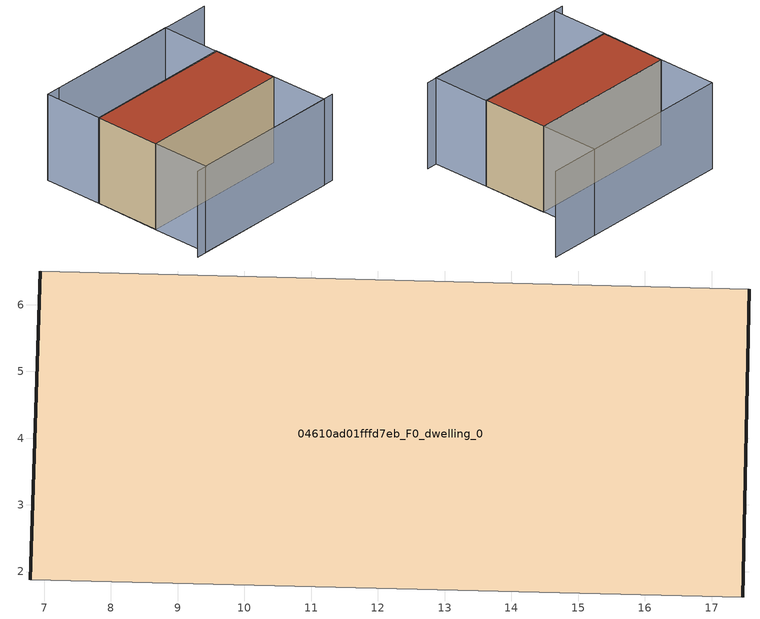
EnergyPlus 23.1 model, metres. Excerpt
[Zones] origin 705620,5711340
04610ad01fffd7eb_F0_dwelling_0
 floor ground (EU_floor_Construction): 17.47,1.62 17.56,6.23 6.94,6.5 6.79,1.88 z0
 wall outside (EU_wall_Construction): 17.56,6.23 17.47,1.62 / 6.79,1.88 6.94,6.5 z0:6
 wall adiabatic (EU_wall_Construction): 6.94,6.5 17.56,6.23 / 17.47,1.62 6.79,1.88 z0:6
 roof outside (EU_roof_Construction): 17.56,6.23 17.47,1.62 6.79,1.88 6.94,6.5 z6
shading: 5.92,-2.15 18.15,-2.43 / 21.17,10.26 8.1,10.62 / 17.39,-2.42 6.68,-2.17 / 6.68,-2.17 6.77,1.88 / 6.77,1.88 17.48,1.63 / 17.48,1.63 17.39,-2.42 / 17.56,6.23 6.94,6.5 / 6.94,6.5 7.04,10.65 / 7.04,10.65 17.67,10.38 / 17.67,10.38 17.56,6.23 z0:6
[Building]
EU S2 Campaign: North Axis=0; Terrain=City; Solar Distribution=FullExterior
[Site:Location]
London: Latitude=51.5; Longitude=-0.5; Time Zone=0; Elevation=25
[SizingPeriod:WeatherFileDays]
AnnualSizingPeriod: Begin Month=1; Begin Day of Month=1; End Month=12; End Day of Month=31; Day of Week for Start Day=Monday; Use Weather File Daylight Saving Period=No; Use Weather File Rain and Snow Indicators=No
[MATERIAL]
EU_InternalMass_Material: Roughness=MediumRough; Thickness=0.1; Conductivity=1; Density=1800; Specific Heat=900; Thermal Absorptance=0.9; Solar Absorptance=0.7; Visible Absorptance=0.7
[MATERIAL:NOMASS] Roughness=MediumRough; Thermal Absorptance=0.9; Solar Absorptance=0.7; Visible Absorptance=0.7
Name | Thermal Resistance
EU_wall_NoMass | 0.724719
EU_roof_NoMass | 2.98947
EU_floor_NoMass | 2.39157
[CONSTRUCTION]
EU_wall_Construction: EU_wall_NoMass
EU_roof_Construction: EU_roof_NoMass
EU_floor_Construction: EU_floor_NoMass
EU_InternalMass_Construction: EU_InternalMass_Material
[ZONE]
04610ad01fffd7eb_F0_dwelling_0: Type=1; Multiplier=1; Ceiling Height=autocalculate; Volume=295.427; Floor Area=autocalculate; Part of Total Floor Area=Yes
[INTERNALMASS]
04610ad01fffd7eb_F0_dwelling_0_EU_InternalMass: Construction=EU_InternalMass_Construction; Zone or ZoneList=04610ad01fffd7eb_F0_dwelling_0; Surface Area=49.238
[OTHEREQUIPMENT]
EU_Step8_InternalGain_04610ad01fffd7eb_F0_dwelling_0_f000: Fuel Type=Electricity; Zone or ZoneList or Space or SpaceList=04610ad01fffd7eb_F0_dwelling_0; Schedule=EU_Step8_GainSchedule_04610ad01fffd7eb_F0_dwelling_0_f000; Design Level Calculation Method=Watts/Area; Power per Zone Floor Area=1; Fraction Latent=0; Fraction Radiant=0; Fraction Lost=0; Carbon Dioxide Generation Rate=0; EndUse Subcategory=EU_Step8_InternalGains
[ZONEVENTILATION:DESIGNFLOWRATE]
EU_ConstantAir_04610ad01fffd7eb_F0_dwelling_0: Zone or ZoneList or Space or SpaceList=04610ad01fffd7eb_F0_dwelling_0; Schedule=EU_AlwaysOn; Design Flow Rate Calculation Method=AirChanges/Hour; Air Changes per Hour=0.418135; Ventilation Type=Natural; Fan Pressure Rise=0; Fan Total Efficiency=1; Constant Term Coefficient=1; Temperature Term Coefficient=0; Velocity Term Coefficient=0; Velocity Squared Term Coefficient=0; Minimum Indoor Temperature=-100; Maximum Indoor Temperature=100; Delta Temperature=-100; Minimum Outdoor Temperature=-100; Maximum Outdoor Temperature=100; Maximum Wind Speed=40
[HVACTEMPLATE:THERMOSTAT]
EU_HeatOnly_04610ad01fffd7eb_F0_dwelling_0: Constant Heating Setpoint=20; Constant Cooling Setpoint=50
[HVACTEMPLATE:ZONE:IDEALLOADSAIRSYSTEM]
04610ad01fffd7eb_F0_dwelling_0: Template Thermostat=EU_HeatOnly_04610ad01fffd7eb_F0_dwelling_0; System Availability Schedule=EU_AlwaysOn; Maximum Heating Supply Air Temperature=50; Minimum Cooling Supply Air Temperature=13; Maximum Heating Supply Air Humidity Ratio=0.0156; Minimum Cooling Supply Air Humidity Ratio=0.0077; Heating Limit=NoLimit; Cooling Limit=NoLimit; Heating Availability Schedule=EU_AlwaysOn; Cooling Availability Schedule=EU_CoolingOff; Dehumidification Control Type=ConstantSensibleHeatRatio; Cooling Sensible Heat Ratio=0.7; Dehumidification Setpoint=60; Humidification Control Type=None; Humidification Setpoint=30; Outdoor Air Method=None; Outdoor Air Flow Rate per Person=0.00944; Outdoor Air Flow Rate per Zone Floor Area=0; Outdoor Air Flow Rate per Zone=0; Demand Controlled Ventilation Type=None; Outdoor Air Economizer Type=NoEconomizer; Heat Recovery Type=None; Sensible Heat Recovery Effectiveness=0.7; Latent Heat Recovery Effectiveness=0.65
[SIZING:ZONE]
04610ad01fffd7eb_F0_dwelling_0: Zone Cooling Design Supply Air Temperature Input Method=SupplyAirTemperature; Zone Cooling Design Supply Air Temperature=13; Zone Heating Design Supply Air Temperature Input Method=SupplyAirTemperature; Zone Heating Design Supply Air Temperature=50; Zone Cooling Design Supply Air Humidity Ratio=0.008; Zone Heating Design Supply Air Humidity Ratio=0.008; Cooling Design Air Flow Method=DesignDay; Cooling Design Air Flow Rate=0; Cooling Minimum Air Flow per Zone Floor Area=0.000762; Cooling Minimum Air Flow=0; Cooling Minimum Air Flow Fraction=0.2; Heating Design Air Flow Method=DesignDay; Heating Design Air Flow Rate=0; Heating Maximum Air Flow per Zone Floor Area=0.002032; Heating Maximum Air Flow=0.141576; Heating Maximum Air Flow Fraction=0.3; Account for Dedicated Outdoor Air System=No; Dedicated Outdoor Air System Control Strategy=NeutralSupplyAir; Dedicated Outdoor Air Low Setpoint Temperature for Design=autosize; Dedicated Outdoor Air High Setpoint Temperature for Design=autosize; Zone Load Sizing Method=Sensible Load Only No Latent Load; Zone Latent Cooling Design Supply Air Humidity Ratio Input Method=HumidityRatioDifference; Zone Cooling Design Supply Air Humidity Ratio Difference=0.005; Zone Latent Heating Design Supply Air Humidity Ratio Input Method=HumidityRatioDifference; Zone Humidification Design Supply Air Humidity Ratio Difference=0.005
[SCHEDULE:CONSTANT]
Name | Hourly Value
EU_AlwaysOn | 1
EU_CoolingOff | 0
[SCHEDULE:FILE]
EU_Step8_GainSchedule_04610ad01fffd7eb_F0_dwelling_0_f000: File=../../schedules/04610ad01fffd7eb/04610ad01fffd7eb_F0_dwelling_0_f000_gain.csv; Column Number=1; Rows to Skip at Top=0; Number of Hours of Data=8760; Column Separator=Comma; Interpolate to Timestep=No; Minutes per Item=60; Adjust Schedule for Daylight Savings=Yes
